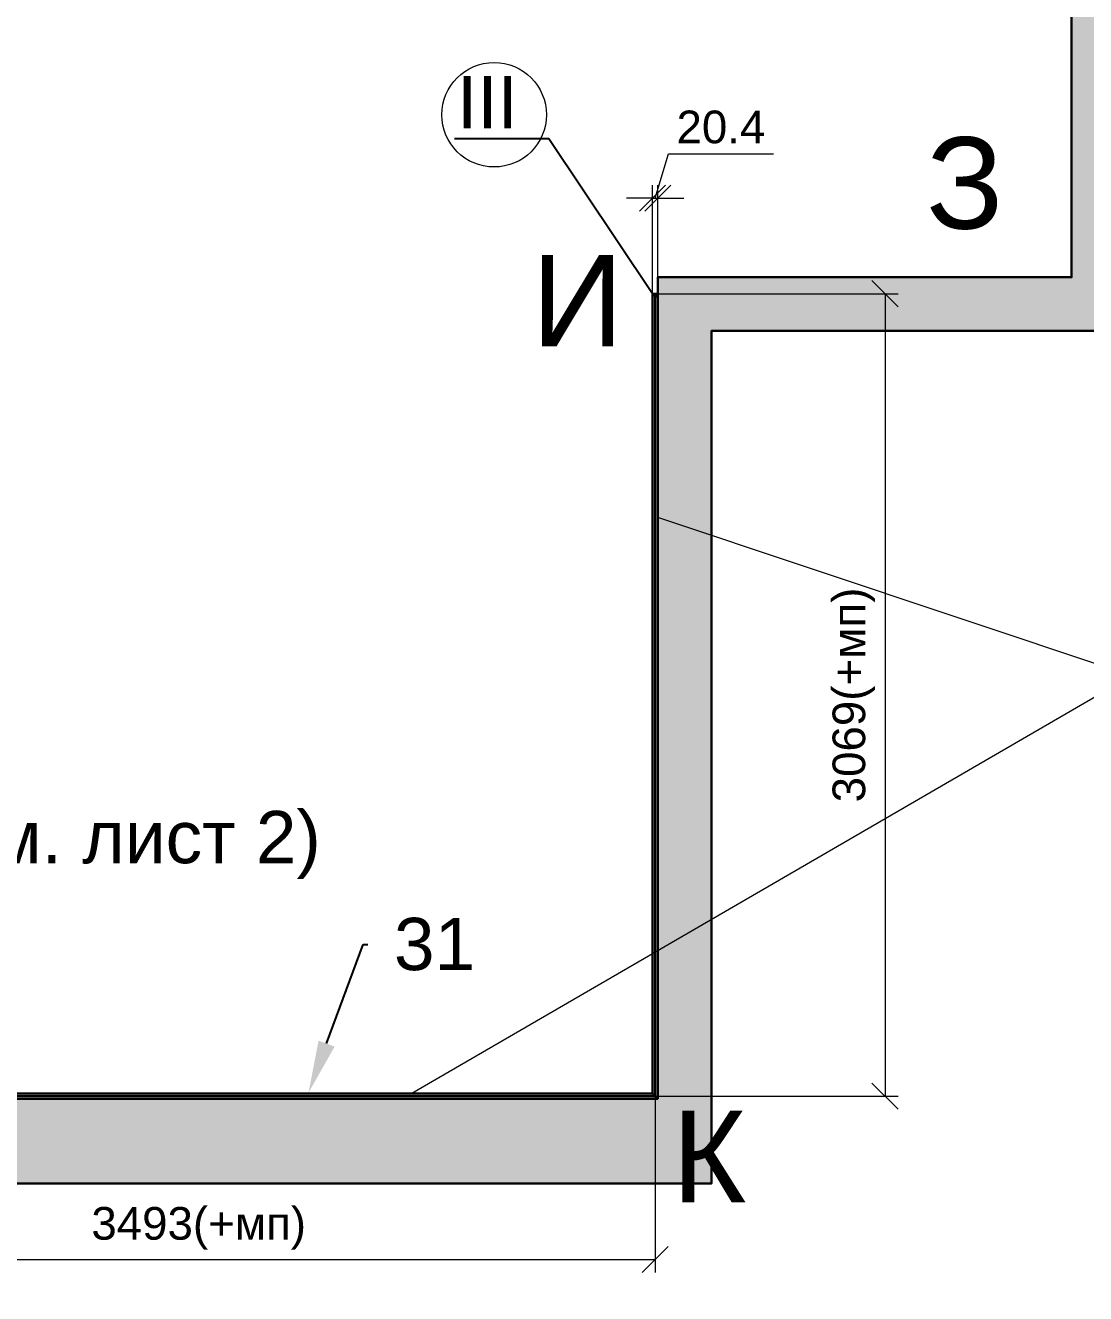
# Model space of a CAD drawing. Header units: millimetres. Extents: x 0 to 410, y 0 to 283.
# Drawn here: x 285.6 to 366.7, y 64.1 to 161.1 of the extents above; entities that cross this region are included whole.
import ezdxf
from ezdxf import colors
from ezdxf.entities.mleader import LeaderData, LeaderLine
from ezdxf.math import Vec2, Vec3

# ---------------------------------------------------------------- set-up
doc = ezdxf.new("R2010")
doc.units = ezdxf.units.MM
doc.layers.get('DEFPOINTS').update_dxf_attribs({"color": 106, "lineweight": 5})
for name, color, linetype, lineweight in [('A-Sect', 73, 'Continuous', 25), ('Линии Размерные и Текст', 1, 'Continuous', 5), ('толстая', 7, 'Continuous', 30)]:
    doc.layers.add(name, color=color, linetype=linetype, lineweight=lineweight)
doc.styles.get("Standard").update_dxf_attribs({"font": 'arial.ttf'})
doc.dimstyles.new('STANDARD 50', dxfattribs={"dimscale": 0.8, "dimtxt": 2.5, "dimasz": 2, "dimexe": 1, "dimexo": 0, "dimgap": 0.75, "dimtad": 1, "dimdec": 0, "dimlfac": 50, "dimdsep": 46, "dimtxsty": 'Standard', "dimblk": 'OBLIQUE', "dimcen": 1.5, "dimclrd": 256, "dimclre": 256, "dimclrt": 7, "dimazin": 0, "dimtfac": 1, "dimtdec": 0, "dimtmove": 1, "dimatfit": 3, "dimfxl": 1, "dimtolj": 1, "dimtzin": 0, "dimlwd": 5, "dimlwe": 5, "dimarcsym": 0})

# ---------------------------------------------------------------- blocks, each defined once
blk = doc.blocks.new('*U505')
at = {"layer": 'Линии Размерные и Текст'}
h = blk.add_hatch(color=190, dxfattribs=at)
h.dxf.hatch_style = 1
h.paths.add_polyline_path([(755.2, 12327), (755.2, 12141), (3063.2, 12141), (3063.2, 12700), (2902.2, 12700), (2902.2, 12327)])
h.paths.add_polyline_path([(3063.2, 12700), (3063.2, 12495), (7313.2, 12495), (7313.2, 10912), (10455.2, 10912), (10455.2, 7399), (10021.2, 7399), (10021.2, 2903), (12174.2, 2903), (12174.2, 1592.8), (12180.2, 1586.8), (12174.2, 1586.8), (12174.2, -265), (8408.6, -265), (8408.6, -613), (12519.2, -613), (12519.2, 3108), (10226.2, 3108), (10226.2, 7194), (10779.2, 7194), (10779.2, 11117), (7518.2, 11117), (7518.2, 12700)])
h = blk.add_hatch(color=190, dxfattribs=at)
h.dxf.hatch_style = 1
h.paths.add_polyline_path([(7376.1, 10912), (7376.1, 10891.6), (7386.5, 10902), (7386.5, 10912)])
h = blk.add_hatch(color=190, dxfattribs=at)
h.dxf.hatch_style = 1
h.paths.add_polyline_path([(7386.5, 10902), (7376.1, 10891.6), (10434.7, 10891.6), (10445.1, 10902)])
h = blk.add_hatch(color=190, dxfattribs=at)
h.dxf.hatch_style = 1
h.paths.add_polyline_path([(10434.7, 10891.6), (10434.7, 7419.4), (10445.1, 7409), (10445.1, 10902)])
at = {"layer": 'толстая'}
for p, q in [((7396.5, 10912), (7376.1, 10912)), ((7376.1, 10912), (7376.1, 10891.6)), ((7376.1, 10891.6), (10434.7, 10891.6)), ((7386.5, 10902), (7386.5, 10912)), ((7386.5, 10902), (10445.1, 10902)), ((10455.1, 10912), (7396.5, 10912)), ((7396.5, 10912), (7396.5, 10912)), ((10434.7, 10891.6), (10434.7, 7419.4)), ((10445.1, 7409), (10445.1, 10902)), ((10455.1, 7399), (10455.1, 10912))]:
    blk.add_line(p, q, dxfattribs=at)
for points in [[(10226.2, 3108), (10226.2, 4736), (10226.2, 7194), (10779.2, 7194), (10779.2, 11117), (7518.2, 11117), (7518.2, 12700), (2902.2, 12700), (2902.2, 12327), (755.2, 12327), (755.2, 12141)], [(3000.2, 12141), (3063.2, 12141), (3063.2, 12495), (7313.2, 12495), (7313.2, 10912), (7376.1, 10912)], [(7376.1, 10891.6), (7386.5, 10902)], [(7396.5, 10912), (7396.5, 10912)], [(7396.5, 10912), (7396.5, 10912)], [(10434.7, 10891.6), (10455.1, 10912)], [(10455.1, 10912), (10455.2, 10912)]]:
    blk.add_lwpolyline(points, dxfattribs=at)
for points in [[(3063.2, 12495), (7313.2, 12495), (7313.2, 10912), (10455.2, 10912), (10455.2, 7399), (10021.2, 7399), (10021.2, 2903), (12174.2, 2903), (12174.2, -265), (8408.6, -265), (8408.6, -613), (12519.2, -613), (12519.2, 3108), (10226.2, 3108), (10226.2, 7194), (10779.2, 7194), (10779.2, 11117), (7518.2, 11117), (7518.2, 12700), (3063.2, 12700)], [(12174.1, 2903), (10021.1, 2903), (10021.1, 7399), (10455.1, 7399), (10455.1, 10912), (7396.5, 10912), (7396.5, 10912), (7396.5, 10912), (10455.2, 10912), (10455.2, 7399), (10021.2, 7399), (10021.2, 2903), (12174.2, 2903), (12174.2, 1592.8), (12174.1, 1592.8)], [(10455.1, 10912), (10434.7, 10891.6), (10434.7, 7419.4), (10455.1, 7399)]]:
    blk.add_lwpolyline(points, close=True, dxfattribs=at)
blk = doc.blocks.new('_None')
blk = doc.blocks.new('_OBLIQUE')
at = {"color": 0, "linetype": 'ByBlock'}
blk.add_line((-0.5, -0.5), (0.5, 0.5), dxfattribs=at)
blk = doc.blocks.new('*D608')
at = {"layer": 'DEFPOINTS', "color": 0, "transparency": 16777216}
for p in [(333.983, 140.59), (333.782, 79.209), (351.366, 79.209)]:
    blk.add_point(p, dxfattribs=at)
at = {"layer": 'Линии Размерные и Текст', "lineweight": 5, "transparency": 16777216}
for p, q in [((333.983, 140.59), (352.366, 140.59)), ((351.366, 140.59), (351.366, 79.209)), ((333.782, 79.209), (352.366, 79.209))]:
    blk.add_line(p, q, dxfattribs=at)
at = {"layer": 'Линии Размерные и Текст', "lineweight": 5, "transparency": 16777216, "xscale": 2, "yscale": 2, "zscale": 2}
for p, rotation in [((351.366, 140.59), 90), ((351.366, 79.209), 270)]:
    blk.add_blockref('_OBLIQUE', p, dxfattribs=dict(at, rotation=rotation))
at = {"layer": 'Линии Размерные и Текст', "color": 7, "transparency": 16777216, "insert": (348.977, 109.9), "char_height": 2.5, "attachment_point": 5, "rotation": 90}
blk.add_mtext('\\A1;3069(+мп)', dxfattribs=at)
blk = doc.blocks.new('*D609')
at = {"layer": 'DEFPOINTS', "color": 0, "transparency": 16777216}
for p in [(333.983, 147.902), (333.574, 140.59), (333.983, 140.59)]:
    blk.add_point(p, dxfattribs=at)
at = {"layer": 'Линии Размерные и Текст', "lineweight": 5, "transparency": 16777216}
for p, q in [((333.778, 147.902), (334.799, 151.303)), ((334.799, 151.303), (342.825, 151.303)), ((333.574, 140.59), (333.574, 148.902)), ((333.983, 140.59), (333.983, 148.902)), ((333.574, 147.902), (331.574, 147.902)), ((333.574, 147.902), (333.983, 147.902)), ((333.574, 147.902), (333.983, 147.902)), ((333.983, 147.902), (335.983, 147.902))]:
    blk.add_line(p, q, dxfattribs=at)
at = {"layer": 'Линии Размерные и Текст', "lineweight": 5, "transparency": 16777216, "xscale": 2, "yscale": 2, "zscale": 2}
blk.add_blockref('_OBLIQUE', (333.574, 147.902), dxfattribs=at)
at = {"layer": 'Линии Размерные и Текст', "lineweight": 5, "transparency": 16777216, "xscale": 2, "yscale": 2, "zscale": 2, "rotation": 180}
blk.add_blockref('_OBLIQUE', (333.983, 147.902), dxfattribs=at)
at = {"layer": 'Линии Размерные и Текст', "color": 7, "transparency": 16777216, "insert": (338.812, 153.33), "char_height": 2.5, "attachment_point": 5}
blk.add_mtext('\\A1;20.4', dxfattribs=at)
blk = doc.blocks.new('*D610')
at = {"layer": 'DEFPOINTS', "color": 0, "transparency": 16777216}
for p in [(263.923, 79.209), (333.782, 79.209), (333.782, 66.718)]:
    blk.add_point(p, dxfattribs=at)
at = {"layer": 'Линии Размерные и Текст', "lineweight": 5, "transparency": 16777216}
for p, q in [((263.923, 79.209), (263.923, 65.718)), ((333.782, 79.209), (333.782, 65.718)), ((263.923, 66.718), (333.782, 66.718))]:
    blk.add_line(p, q, dxfattribs=at)
at = {"layer": 'Линии Размерные и Текст', "lineweight": 5, "transparency": 16777216, "xscale": 2, "yscale": 2, "zscale": 2, "rotation": 180}
blk.add_blockref('_OBLIQUE', (263.923, 66.718), dxfattribs=at)
at = {"layer": 'Линии Размерные и Текст', "lineweight": 5, "transparency": 16777216, "xscale": 2, "yscale": 2, "zscale": 2}
blk.add_blockref('_OBLIQUE', (333.782, 66.718), dxfattribs=at)
at = {"layer": 'Линии Размерные и Текст', "color": 7, "transparency": 16777216, "insert": (298.853, 69.107), "char_height": 2.5, "attachment_point": 5}
blk.add_mtext('\\A1;3493(+мп)', dxfattribs=at)

msp = doc.modelspace()

# ---------------------------------------------------------------- linework, layer by layer
at = {"layer": 'Линии Размерные и Текст'}
for q in [(333.9822, 123.4686), (315.1488, 79.4174)]:
    msp.add_line((370.2371, 111.3747), q, dxfattribs=at)
msp.add_circle((321.4567, 154.2834), 4, dxfattribs=at)

# ---------------------------------------------------------------- block references
at = {"layer": 'A-Sect', "color": 73, "linetype": 'Continuous', "lineweight": 25, "xscale": 0.02, "yscale": 0.02, "zscale": 0.02, "rotation": 270}
msp.add_blockref('*U505', (115.7428, 288.1121), dxfattribs=at)

# ---------------------------------------------------------------- texts
at = {"layer": 'Линии Размерные и Текст'}
for s, p in [('З', (354.5213, 145.5679)), ('И', (324.3295, 136.5611)), ('К', (335.0523, 71.0897))]:
    msp.add_text(s, height=7, dxfattribs=at).set_placement(p)

# ---------------------------------------------------------------- dimensions: what is measured, and where the dimension line sits
dim = msp.add_linear_dim(base=(333.9828, 147.9018), p1=(333.5742, 140.5905), p2=(333.9828, 140.5905), dimstyle='STANDARD 50', override={"dimscale": 1, "dimdec": 1}, dxfattribs=at)
dim.commit()
dim.dimension.update_dxf_attribs({"geometry": '*D609', "text_midpoint": (335.5489, 153.3296)})
dim = msp.add_linear_dim(base=(351.3656, 79.2094), p1=(333.9828, 140.5905), p2=(333.7822, 79.2094), angle=90, text='<>(+мп)', dimstyle='STANDARD 50', override={"dimscale": 1}, dxfattribs=at)
dim.commit()
dim.dimension.update_dxf_attribs({"geometry": '*D608', "text_midpoint": (348.9768, 109.8999)})
dim = msp.add_linear_dim(base=(333.7822, 66.7178), p1=(263.9233, 79.2094), p2=(333.7822, 79.2094), text='<>(+мп)', dimstyle='STANDARD 50', override={"dimscale": 1}, dxfattribs=at)
dim.commit()
dim.dimension.update_dxf_attribs({"geometry": '*D610', "text_midpoint": (298.8528, 69.1066)})

# ---------------------------------------------------------------- leaders
ml = msp.add_multileader_mtext('Standard', dxfattribs=at)
ml.set_content('III', color=256)
ml.set_leader_properties()
ml.set_arrow_properties(name='NONE')
ml.build(insert=Vec2(0, 0))
ml.multileader.update_dxf_attribs({"text_right_attachment_type": 6, "dogleg_length": 0.36})
ctx = ml.context
ctx.base_point, ctx.plane_origin = Vec3(317.6388, 155.2396), Vec3(334.1848, 141.4717)
ctx.right_attachment, ctx.text_align_type = 6, 2
notes = []
notes.append((ctx, [(0, (1, 1, 0), (325.6332, 152.4396), (-1, 0), 0.36, [(3, [(333.5742, 140.5905)], 0, [])])]))
ctx.mtext.insert, ctx.mtext.alignment, ctx.mtext.flow_direction = Vec3(323.2732, 157.2396), 3, 5
ml = msp.add_multileader_mtext('Standard', dxfattribs=at)
ml.set_content('А(см. лист 2)', color=256)
ml.set_leader_properties()
ml.set_arrow_properties(name='NONE')
ml.build(insert=Vec2(0, 0))
ml.multileader.update_dxf_attribs({"text_right_attachment_type": 6, "dogleg_length": 0.36})
ctx = ml.context
ctx.base_point, ctx.plane_origin = Vec3(272.6146, 98.4403), Vec3(294.703, 79.1299)
ctx.right_attachment = 6
notes.append((ctx, [(1, (1, 1, 0), (272.2546, 98.4403), (1, 0), 0.36, [(3, [(266.0879, 90.8595)], 0, [])])]))
ctx.mtext.insert, ctx.mtext.flow_direction = Vec3(274.6146, 101.0283), 5
ml = msp.add_multileader_mtext('Standard', dxfattribs=at)
ml.set_content('31', color=256)
ml.set_leader_properties()
ml.build(insert=Vec2(0, 0))
ml.multileader.update_dxf_attribs({"text_right_attachment_type": 6, "dogleg_length": 0.36})
ctx = ml.context
ctx.base_point, ctx.plane_origin = Vec3(311.7903, 90.8159), Vec3(321.2159, 79.4768)
ctx.right_attachment = 6
notes.append((ctx, [(0, (1, 1, 0), (311.4303, 90.8159), (1, 0), 0.36, [(0, [(307.2562, 79.4768)], 0, [])])]))
ctx.mtext.insert, ctx.mtext.flow_direction = Vec3(313.7903, 92.8513), 5
for ctx, leaders in notes:
    for number, flags, end, landing, length, lines in leaders:
        leader = LeaderData()
        leader.index, (leader.has_last_leader_line, leader.has_dogleg_vector, leader.attachment_direction) = number, flags
        leader.last_leader_point, leader.dogleg_vector, leader.dogleg_length = Vec3(end), Vec3(landing), length
        for number, points, colour, breaks in lines:
            line = LeaderLine()
            line.index, line.vertices, line.color, line.breaks = number, Vec3.list(points), colors.encode_raw_color(colour), breaks
            leader.lines.append(line)
        ctx.leaders.append(leader)

doc.saveas('drawing.dxf')
